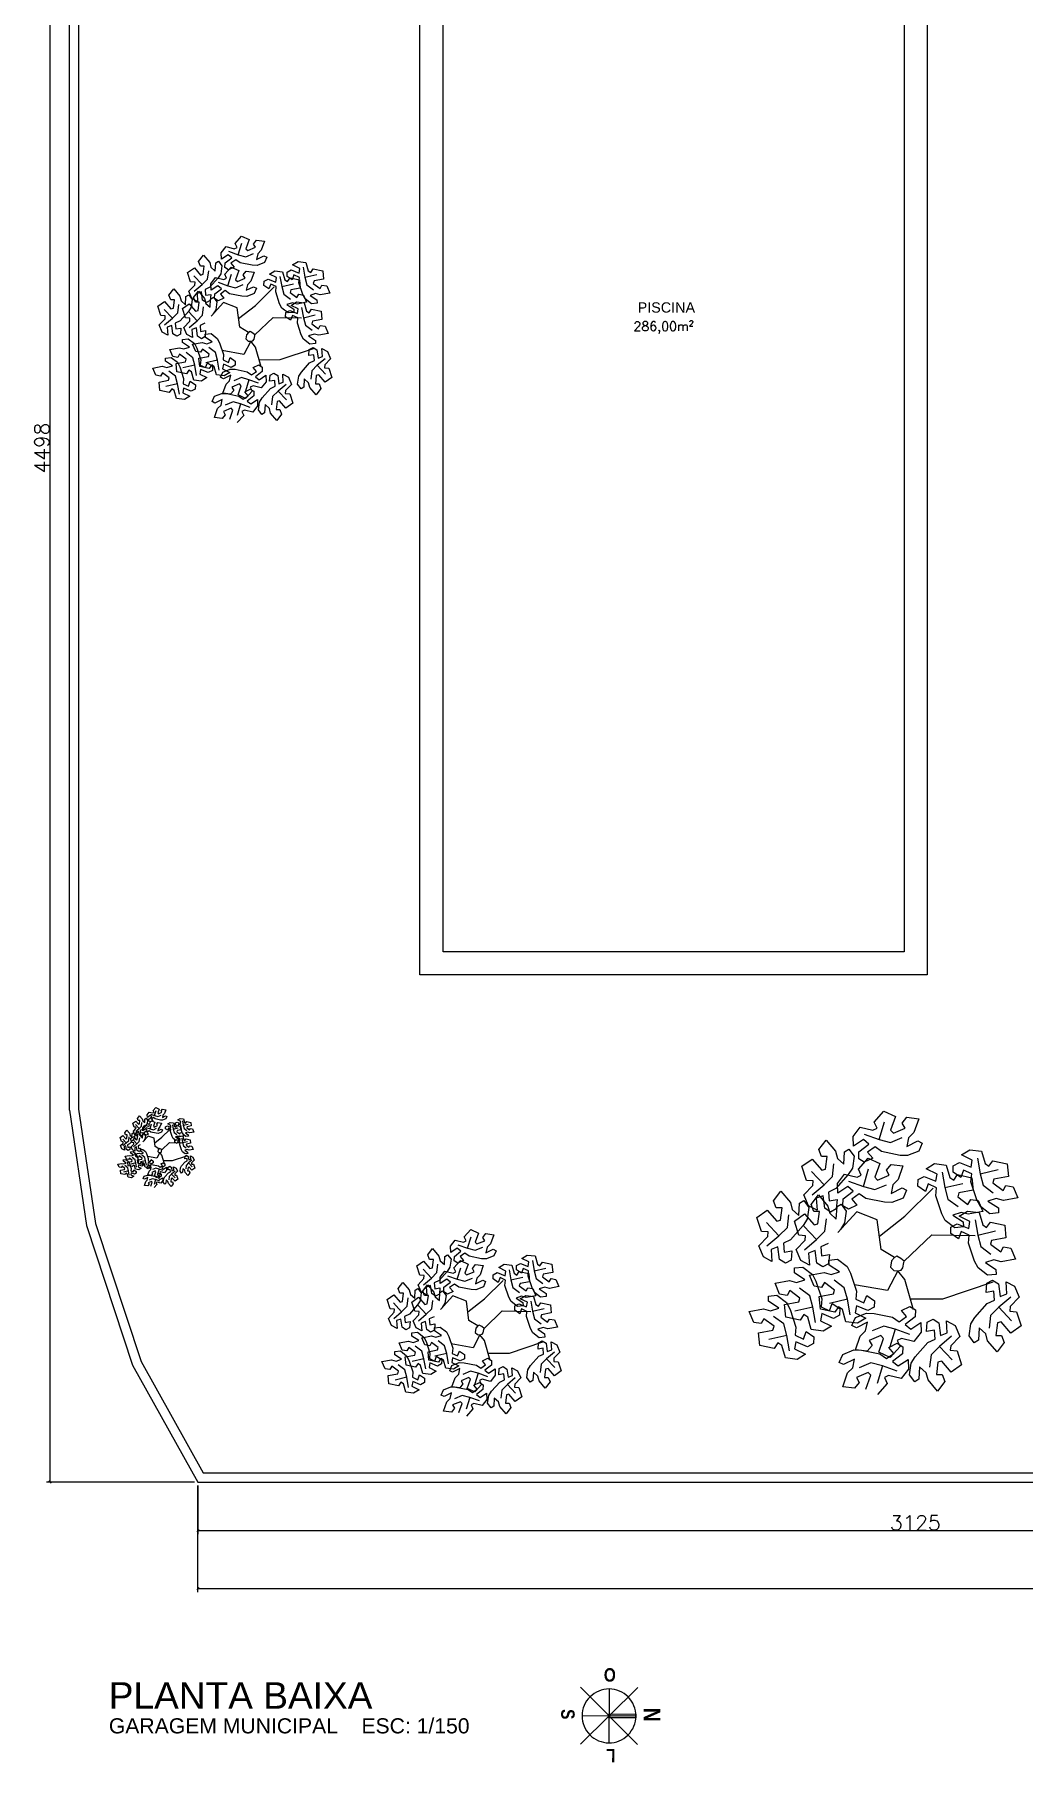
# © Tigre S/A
# Model space of a CAD drawing. Header units: metres. Extents: x -1 to 106, y -6 to 62.
# Drawn here: x -0.75 to 20.69, y -6.08 to 31.4 of the extents above; entities that cross this region are included whole.
import ezdxf

# ---------------------------------------------------------------- set-up
doc = ezdxf.new("R2010")
doc.units = ezdxf.units.M
for name, color, linetype, lineweight in [('AL_VEGETAÇÃO', 7, 'Continuous', 5), ('ARQ-COTA-50', 7, 'Continuous', 5), ('ARQ-PAR', 7, 'Continuous', 5), ('ARQ-PIS', 7, 'Continuous', 5), ('ARQ-TEXTO-AMBIENTES-50', 7, 'Continuous', 5), ('ARQ-TEXTO-EQUIPO-50', 7, 'Continuous', 5), ('KIRYA - SÍMBOLO', 7, 'Continuous', 5), ('KIRYA - TEXTO', 7, 'Continuous', 5)]:
    doc.layers.add(name, color=color, linetype=linetype, lineweight=lineweight)
doc.layers.add('ARQ_1100_BASE_TÉRREO_GARAGEM_dwg', color=7, linetype='Continuous', lineweight=5, true_color=0x767676)
doc.styles.add('Arial', font='arial.ttf', dxfattribs={"height": 0.575428})
doc.styles.add('Arial_1', font='arial.ttf', dxfattribs={"height": 0.328191})
doc.styles.add('RomanS', font='romans__.ttf', dxfattribs={"height": 0.32})
doc.styles.add('RomanS_2', font='romans__.ttf', dxfattribs={"height": 0.200498})
doc.styles.add('SansSerif', font='sanss___.ttf', dxfattribs={"height": 0.222776})
doc.styles.add('TechnicBold', font='techb___.ttf', dxfattribs={"height": 0.364705})
doc.styles.add('TechnicBold_1', font='techb___.ttf', dxfattribs={"height": 0.291764})

# ---------------------------------------------------------------- blocks, each defined once
blk = doc.blocks.new('ARQ_1100_BASE_TÉRREO_GARAGEM_dwg_arv7p-3723933-TÉRREO 1_20')
at = {"layer": 'AL_VEGETAÇÃO', "color": 253, "true_color": 0xaaaaaa, "flags": 128}
for points in [[(110.656, -13.534), (110.562, -13.468), (110.456, -13.541), (110.529, -13.628), (110.408, -13.686), (110.329, -13.637), (110.333, -13.537), (110.475, -13.427), (110.396, -13.362), (110.254, -13.457), (110.249, -13.319), (110.352, -13.184), (110.53, -13.229), (110.591, -13.2), (110.549, -13.114), (110.69, -12.957), (110.854, -13.032), (110.784, -13.23), (110.824, -13.269), (110.991, -13.198), (110.95, -13.128), (111.016, -13.045), (111.186, -13.067), (111.116, -13.264), (111.042, -13.339), (111.015, -13.461), (111.174, -13.381), (111.237, -13.415), (111.187, -13.528), (111.027, -13.592), (110.919, -13.588)], [(110.002, -14.063), (109.898, -14.112), (109.908, -14.24), (110.02, -14.221), (110.009, -14.354), (109.927, -14.398), (109.843, -14.344), (109.819, -14.166), (109.723, -14.202), (109.734, -14.373), (109.612, -14.308), (109.546, -14.152), (109.674, -14.019), (109.68, -13.953), (109.584, -13.946), (109.519, -13.745), (109.666, -13.641), (109.802, -13.8), (109.857, -13.785), (109.878, -13.606), (109.797, -13.606), (109.759, -13.507), (109.862, -13.37), (109.998, -13.53), (110.025, -13.632), (110.118, -13.715), (110.128, -13.538), (110.188, -13.501), (110.262, -13.601), (110.238, -13.771), (110.18, -13.862)], [(111.932, -13.968), (111.942, -13.853), (111.826, -13.799), (111.787, -13.905), (111.677, -13.829), (111.68, -13.736), (111.768, -13.69), (111.935, -13.758), (111.951, -13.657), (111.797, -13.581), (111.915, -13.508), (112.083, -13.529), (112.134, -13.706), (112.189, -13.744), (112.243, -13.665), (112.449, -13.709), (112.466, -13.888), (112.26, -13.927), (112.245, -13.981), (112.39, -14.09), (112.431, -14.019), (112.535, -14.036), (112.602, -14.193), (112.396, -14.231), (112.294, -14.204), (112.175, -14.242), (112.323, -14.34), (112.326, -14.411), (112.203, -14.424), (112.068, -14.318), (112.017, -14.223)], [(110.431, -14.205), (110.337, -14.139), (110.231, -14.213), (110.304, -14.3), (110.183, -14.357), (110.104, -14.308), (110.108, -14.208), (110.251, -14.098), (110.172, -14.034), (110.029, -14.129), (110.024, -13.99), (110.127, -13.855), (110.305, -13.9), (110.366, -13.871), (110.324, -13.785), (110.465, -13.628), (110.629, -13.703), (110.559, -13.901), (110.599, -13.941), (110.766, -13.87), (110.725, -13.799), (110.791, -13.717), (110.961, -13.738), (110.891, -13.935), (110.817, -14.01), (110.79, -14.132), (110.949, -14.053), (111.012, -14.086), (110.962, -14.199), (110.802, -14.263), (110.695, -14.259)], [(111.429, -14.167), (111.439, -14.052), (111.323, -13.997), (111.284, -14.103), (111.174, -14.027), (111.177, -13.935), (111.265, -13.889), (111.432, -13.957), (111.448, -13.856), (111.294, -13.78), (111.412, -13.706), (111.58, -13.728), (111.631, -13.905), (111.686, -13.943), (111.74, -13.864), (111.946, -13.908), (111.963, -14.087), (111.757, -14.125), (111.742, -14.18), (111.887, -14.288), (111.928, -14.218), (112.033, -14.234), (112.099, -14.392), (111.893, -14.43), (111.791, -14.403), (111.672, -14.441), (111.82, -14.539), (111.823, -14.61), (111.7, -14.623), (111.565, -14.517), (111.514, -14.422)], [(109.357, -14.793), (109.253, -14.842), (109.264, -14.97), (109.375, -14.951), (109.364, -15.084), (109.283, -15.128), (109.198, -15.074), (109.174, -14.896), (109.079, -14.932), (109.09, -15.103), (108.967, -15.038), (108.902, -14.882), (109.03, -14.749), (109.035, -14.683), (108.94, -14.676), (108.875, -14.475), (109.021, -14.371), (109.158, -14.53), (109.212, -14.516), (109.234, -14.336), (109.152, -14.336), (109.114, -14.237), (109.217, -14.101), (109.353, -14.26), (109.381, -14.362), (109.473, -14.446), (109.484, -14.269), (109.544, -14.231), (109.617, -14.331), (109.593, -14.501), (109.536, -14.592)], [(111.899, -14.844), (111.908, -14.73), (111.792, -14.675), (111.753, -14.781), (111.643, -14.705), (111.646, -14.613), (111.734, -14.567), (111.901, -14.634), (111.917, -14.534), (111.763, -14.458), (111.881, -14.384), (112.049, -14.406), (112.1, -14.583), (112.155, -14.621), (112.209, -14.542), (112.415, -14.586), (112.432, -14.765), (112.226, -14.803), (112.211, -14.858), (112.356, -14.966), (112.397, -14.896), (112.502, -14.912), (112.568, -15.07), (112.362, -15.108), (112.26, -15.081), (112.141, -15.119), (112.289, -15.217), (112.292, -15.288), (112.169, -15.301), (112.034, -15.195), (111.983, -15.1)], [(110.933, -15.228), (110.961, -15.194), (110.975, -15.121), (110.977, -15.1), (110.931, -15.06), (110.874, -15.028), (110.841, -15.047), (110.798, -15.097), (110.781, -15.186), (110.832, -15.233), (110.887, -15.237)], [(109.803, -15.639), (109.794, -15.754), (109.91, -15.808), (109.949, -15.702), (110.059, -15.778), (110.056, -15.871), (109.967, -15.917), (109.801, -15.849), (109.785, -15.95), (109.938, -16.026), (109.821, -16.099), (109.652, -16.078), (109.602, -15.901), (109.547, -15.863), (109.493, -15.942), (109.287, -15.898), (109.27, -15.719), (109.476, -15.68), (109.49, -15.626), (109.345, -15.517), (109.305, -15.588), (109.2, -15.571), (109.134, -15.414), (109.34, -15.376), (109.441, -15.403), (109.56, -15.365), (109.412, -15.267), (109.41, -15.196), (109.533, -15.183), (109.668, -15.289), (109.719, -15.384)], [(110.297, -15.527), (110.287, -15.641), (110.403, -15.696), (110.443, -15.59), (110.553, -15.666), (110.55, -15.759), (110.461, -15.805), (110.295, -15.737), (110.278, -15.837), (110.432, -15.914), (110.314, -15.987), (110.146, -15.965), (110.096, -15.788), (110.041, -15.75), (109.987, -15.829), (109.781, -15.786), (109.763, -15.606), (109.969, -15.568), (109.984, -15.514), (109.839, -15.405), (109.798, -15.476), (109.694, -15.459), (109.627, -15.301), (109.834, -15.263), (109.935, -15.291), (110.054, -15.252), (109.906, -15.155), (109.903, -15.084), (110.027, -15.07), (110.162, -15.176), (110.212, -15.272)], [(112.165, -15.704), (112.269, -15.656), (112.259, -15.528), (112.147, -15.547), (112.158, -15.413), (112.24, -15.37), (112.324, -15.423), (112.348, -15.602), (112.444, -15.565), (112.433, -15.394), (112.555, -15.459), (112.62, -15.616), (112.493, -15.748), (112.487, -15.815), (112.582, -15.822), (112.648, -16.022), (112.501, -16.127), (112.365, -15.968), (112.31, -15.982), (112.289, -16.162), (112.37, -16.162), (112.408, -16.261), (112.305, -16.397), (112.169, -16.238), (112.142, -16.136), (112.049, -16.052), (112.038, -16.229), (111.978, -16.267), (111.905, -16.167), (111.929, -15.997), (111.986, -15.905)], [(109.433, -16.043), (109.423, -16.158), (109.539, -16.212), (109.578, -16.106), (109.689, -16.182), (109.685, -16.275), (109.597, -16.321), (109.43, -16.253), (109.414, -16.354), (109.568, -16.43), (109.45, -16.503), (109.282, -16.481), (109.231, -16.305), (109.176, -16.267), (109.122, -16.345), (108.916, -16.302), (108.899, -16.122), (109.105, -16.084), (109.12, -16.03), (108.975, -15.921), (108.934, -15.992), (108.83, -15.975), (108.763, -15.817), (108.969, -15.78), (109.071, -15.807), (109.19, -15.769), (109.042, -15.671), (109.039, -15.6), (109.162, -15.586), (109.297, -15.692), (109.348, -15.788)], [(110.812, -15.899), (110.907, -15.965), (111.012, -15.891), (110.94, -15.804), (111.061, -15.747), (111.139, -15.796), (111.135, -15.896), (110.993, -16.006), (111.072, -16.07), (111.215, -15.975), (111.22, -16.114), (111.117, -16.249), (110.938, -16.204), (110.878, -16.233), (110.919, -16.319), (110.778, -16.476), (110.614, -16.401), (110.684, -16.203), (110.644, -16.163), (110.478, -16.235), (110.519, -16.305), (110.452, -16.387), (110.282, -16.366), (110.352, -16.169), (110.427, -16.094), (110.453, -15.972), (110.295, -16.051), (110.232, -16.018), (110.282, -15.905), (110.441, -15.841), (110.549, -15.845)], [(111.316, -16.263), (111.42, -16.214), (111.409, -16.086), (111.297, -16.105), (111.308, -15.972), (111.39, -15.928), (111.474, -15.982), (111.499, -16.16), (111.594, -16.124), (111.583, -15.953), (111.705, -16.018), (111.771, -16.174), (111.643, -16.307), (111.637, -16.373), (111.733, -16.38), (111.798, -16.581), (111.651, -16.685), (111.515, -16.526), (111.461, -16.54), (111.439, -16.72), (111.521, -16.72), (111.558, -16.819), (111.455, -16.955), (111.319, -16.796), (111.292, -16.694), (111.199, -16.61), (111.189, -16.787), (111.129, -16.825), (111.055, -16.725), (111.08, -16.555), (111.137, -16.464)]]:
    blk.add_lwpolyline(points, close=True, dxfattribs=at)
for points in [[(110.409, -13.286), (110.619, -13.363), (110.695, -13.111)], [(110.619, -13.363), (110.782, -13.406), (110.949, -13.335)], [(109.664, -14.153), (109.835, -14.009), (109.655, -13.818)], [(109.835, -14.009), (109.954, -13.89), (109.976, -13.71)], [(110.184, -13.957), (110.395, -14.034), (110.471, -13.783)], [(112.024, -13.63), (112.062, -13.85), (112.318, -13.791)], [(110.395, -14.034), (110.558, -14.078), (110.724, -14.007)], [(110.625, -14.744), (110.988, -14.459), (111.394, -14.059)], [(111.521, -13.829), (111.56, -14.049), (111.815, -13.989)], [(111.56, -14.049), (111.603, -14.212), (111.748, -14.321)], [(112.062, -13.85), (112.106, -14.014), (112.251, -14.123)], [(109.892, -14.846), (109.788, -14.895), (109.799, -15.023), (109.91, -15.004), (109.899, -15.137), (109.818, -15.181), (109.733, -15.127), (109.709, -14.949), (109.614, -14.985), (109.625, -15.156), (109.502, -15.091), (109.437, -14.935), (109.565, -14.802), (109.57, -14.736), (109.475, -14.729), (109.41, -14.528), (109.556, -14.424), (109.693, -14.583), (109.747, -14.568), (109.769, -14.389), (109.687, -14.389), (109.649, -14.29), (109.753, -14.154), (109.888, -14.313), (109.916, -14.415), (110.008, -14.498), (110.019, -14.321), (110.079, -14.284), (110.152, -14.384), (110.128, -14.554), (110.071, -14.645)], [(109.019, -14.883), (109.19, -14.739), (109.011, -14.548)], [(109.19, -14.739), (109.31, -14.62), (109.332, -14.44)], [(109.725, -14.792), (109.845, -14.673), (109.867, -14.493)], [(110.842, -15.047), (110.65, -14.932), (110.594, -14.511), (110.301, -14.396), (110.031, -14.69)], [(111.99, -14.507), (112.029, -14.727), (112.284, -14.667)], [(109.554, -14.936), (109.725, -14.792), (109.546, -14.601)], [(110.977, -15.1), (111.371, -14.722), (111.991, -14.732)], [(112.029, -14.727), (112.072, -14.89), (112.217, -14.999)], [(111.112, -15.794), (110.988, -15.363), (110.887, -15.237), (110.74, -15.521), (110.267, -15.436)], [(109.673, -15.757), (109.63, -15.593), (109.485, -15.484)], [(110.167, -15.644), (110.123, -15.481), (109.979, -15.372)], [(111.068, -15.639), (111.529, -15.636), (112.25, -15.394)], [(109.712, -15.977), (109.673, -15.757), (109.418, -15.816)], [(110.206, -15.865), (110.167, -15.644), (109.911, -15.704)], [(112.332, -15.758), (112.212, -15.878), (112.191, -16.058)], [(112.503, -15.615), (112.332, -15.758), (112.512, -15.95)], [(109.303, -16.16), (109.259, -15.997), (109.114, -15.888)], [(110.849, -16.07), (110.686, -16.026), (110.519, -16.097)], [(109.342, -16.381), (109.303, -16.16), (109.047, -16.22)], [(110.433, -16.927), (110.502, -16.73), (110.463, -16.69), (110.296, -16.761), (110.337, -16.832), (110.27, -16.914), (110.101, -16.893), (110.171, -16.695), (110.245, -16.621), (110.271, -16.499), (110.113, -16.578), (110.05, -16.545), (110.1, -16.431), (110.259, -16.367), (110.367, -16.371), (110.631, -16.425), (110.725, -16.491), (110.83, -16.418), (110.758, -16.331), (110.879, -16.273), (110.958, -16.322), (110.953, -16.422), (110.811, -16.533), (110.89, -16.597), (111.033, -16.502), (111.038, -16.64), (110.935, -16.775), (110.756, -16.731), (110.696, -16.759), (110.737, -16.845), (110.596, -17.002)], [(111.059, -16.147), (110.849, -16.07), (110.773, -16.322)], [(111.654, -16.173), (111.482, -16.317), (111.662, -16.508)], [(111.482, -16.317), (111.363, -16.436), (111.341, -16.616)], [(110.667, -16.597), (110.504, -16.553), (110.337, -16.624)], [(110.877, -16.673), (110.667, -16.597), (110.591, -16.848)]]:
    blk.add_lwpolyline(points, dxfattribs=at)
blk = doc.blocks.new('ARQ_1100_BASE_TÉRREO_GARAGEM_dwg__ARCHTICK-3723946-TÉRREO 1_20')
at = {"layer": 'ARQ-COTA-50', "color": 253, "true_color": 0xaaaaaa}
blk.add_line((-0.5, -0.5), (0.5, 0.5), dxfattribs=at)
blk = doc.blocks.new('ARQ_1100_BASE_TÉRREO_GARAGEM_dwg-3696053-TÉRREO 1_20')
at = {"layer": 'KIRYA - SÍMBOLO', "true_color": 0xaaaaaa}
blk.add_hatch(color=253, dxfattribs=at).paths.add_polyline_path([(12.285, -5.117), (11.702, -5.115), (11.703, -5.031), (12.285, -5.034)])
at = {"layer": 'ARQ-COTA-50', "color": 253, "true_color": 0xaaaaaa}
for p, q in [((-0.419, 44.984), (-0.419, 0)), ((2.712, 0), (-0.494, 0)), ((2.787, -2.311), (94.033, -2.311))]:
    blk.add_line(p, q, dxfattribs=at)
at = {"layer": 'ARQ-COTA-50', "color": 253, "true_color": 0xaaaaaa, "flags": 128}
for points in [[(2.787, -2.386), (2.787, -0.075), (2.787, -1.132)], [(94.033, -1.057), (52.833, -1.057), (47.833, -1.057), (44.083, -1.057), (34.033, -1.057), (2.787, -1.057)]]:
    blk.add_lwpolyline(points, dxfattribs=at)
at = {"layer": 'ARQ-PAR', "color": 253, "true_color": 0xaaaaaa, "flags": 128}
for points in [[(29.341, 59.548), (27.773, 59.044), (26.688, 51.932), (25.628, 44.984), (0, 44.984), (0, 8.076)], [(0.2, 44.984), (0.2, 8.084), (0.566, 5.608), (1.555, 2.613), (2.904, 0.2), (34.033, 0.2), (34.033, 3.47), (34.283, 3.47), (34.283, 3.32), (34.283, 3.47)], [(0.001, 8.063), (0.371, 5.561), (1.371, 2.532), (2.787, 0), (34.033, 0), (40.183, 0)]]:
    blk.add_lwpolyline(points, dxfattribs=at)
at = {"layer": 'ARQ-PAR', "color": 253, "true_color": 0xaaaaaa}
blk.add_arc((0.09, 8.076), 0.09, 180, 188.4061, dxfattribs=at)
at = {"layer": 'ARQ-PIS', "color": 253, "true_color": 0xaaaaaa, "flags": 128}
for points in [[(7.604, 37), (18.604, 37), (18.604, 11), (7.604, 11)], [(8.104, 36.5), (18.104, 36.5), (18.104, 11.5), (8.104, 11.5)]]:
    blk.add_lwpolyline(points, close=True, dxfattribs=at)
at = {"layer": 'KIRYA - SÍMBOLO', "color": 253, "true_color": 0xaaaaaa}
for p, q in [((12.324, -4.457), (11.081, -5.688)), ((11.087, -4.452), (12.318, -5.695)), ((11.705, -4.489), (11.699, -5.656)), ((12.285, -5.076), (11.119, -5.07)), ((11.702, -5.115), (11.703, -5.031)), ((12.285, -5.117), (11.702, -5.115)), ((11.703, -5.031), (12.285, -5.034)), ((12.285, -5.034), (12.285, -5.117))]:
    blk.add_line(p, q, dxfattribs=at)
for centre, start, end in [((11.703, -5.073), 89.8048, 134.7323), ((11.703, -5.073), 44.784, 89.8054), ((11.702, -5.074), 134.7323, 179.6591), ((11.702, -5.072), 359.66, 44.6805), ((11.702, -5.074), 179.7064, 224.6805), ((11.702, -5.072), 314.7323, 359.6591), ((11.701, -5.073), 224.784, 269.8054), ((11.701, -5.073), 269.8064, 314.7323)]:
    blk.add_arc(centre, 0.584, start, end, dxfattribs=at)
for p in [(-106.954, 39.98), (-101.984, 18.432)]:
    blk.add_blockref('ARQ_1100_BASE_TÉRREO_GARAGEM_dwg_arv7p-3723933-TÉRREO 1_20', p)
for p, xscale, yscale, zscale in [((-45.608, 13.681), 0.429015312297905, 0.429015312297905, 0.429015312297905), ((-150.415, 27.719), 1.518475553749875, 1.518475553749875, 1.518475553749875)]:
    blk.add_blockref('ARQ_1100_BASE_TÉRREO_GARAGEM_dwg_arv7p-3723933-TÉRREO 1_20', p, dxfattribs=dict(xscale=xscale, yscale=yscale, zscale=zscale))
at = {"xscale": 0.05, "yscale": 0.05, "zscale": 0.05}
for p, rotation in [((-0.419, 0), 269.9999999999996), ((2.787, -1.057), 180), ((2.787, -2.311), 180)]:
    blk.add_blockref('ARQ_1100_BASE_TÉRREO_GARAGEM_dwg__ARCHTICK-3723946-TÉRREO 1_20', p, dxfattribs=dict(at, rotation=rotation))
at = {"layer": 'ARQ-COTA-50', "insert": (-0.753, 21.879), "char_height": 0.32, "width": 1.48176, "attachment_point": 1, "rotation": 90, "line_spacing_factor": 0.983083, "style": 'RomanS'}
blk.add_mtext('4498', dxfattribs=at)
at = {"layer": 'ARQ-COTA-50', "insert": (17.797, -0.723), "char_height": 0.32, "width": 1.48176, "attachment_point": 1, "line_spacing_factor": 0.983083, "style": 'RomanS'}
blk.add_mtext('3125', dxfattribs=at)
at = {"layer": 'ARQ-TEXTO-AMBIENTES-50', "insert": (13.569, 25.588), "char_height": 0.2228, "width": 1.45033, "attachment_point": 3, "line_spacing_factor": 0.957023, "style": 'SansSerif'}
blk.add_mtext('PISCINA', dxfattribs=at)
at = {"layer": 'ARQ-TEXTO-EQUIPO-50', "insert": (12.232, 25.169), "char_height": 0.2005, "width": 1.75207, "attachment_point": 1, "line_spacing_factor": 0.983083, "style": 'RomanS_2'}
blk.add_mtext('286,00m²', dxfattribs=at)
at = {"layer": 'KIRYA - SÍMBOLO', "attachment_point": 1, "line_spacing_factor": 0.959068}
for s, insert, char_height, width, rotation, style in [('O', (11.849, -4.329), 0.292, 0.32892, 179.7323, 'TechnicBold_1'), ('S', (10.958, -4.926), 0.292, 0.30073, 269.7323, 'TechnicBold_1'), ('N', (12.818, -4.898), 0.365, 0.41697, 269.7323, 'TechnicBold'), ('L', (11.841, -6.082), 0.292, 0.29133, 179.7323, 'TechnicBold_1')]:
    blk.add_mtext(s, dxfattribs=dict(at, insert=insert, char_height=char_height, width=width, rotation=rotation, style=style))
at = {"layer": 'KIRYA - TEXTO', "attachment_point": 1, "line_spacing_factor": 0.941778}
for s, insert, char_height, width, style in [('PLANTA BAIXA', (0.855, -4.342), 0.57543, 6.83334, 'Arial'), ('GARAGEM MUNICIPAL    ESC: 1/150', (0.858, -5.124), 0.32819, 9.34086, 'Arial_1')]:
    blk.add_mtext(s, dxfattribs=dict(at, insert=insert, char_height=char_height, width=width, style=style))

msp = doc.modelspace()

# ---------------------------------------------------------------- block references
at = {"layer": 'ARQ_1100_BASE_TÉRREO_GARAGEM_dwg', "color": 253, "true_color": 0xaaaaaa}
msp.add_blockref('ARQ_1100_BASE_TÉRREO_GARAGEM_dwg-3696053-TÉRREO 1_20', (0, 0), dxfattribs=at)

doc.saveas('drawing.dxf')
